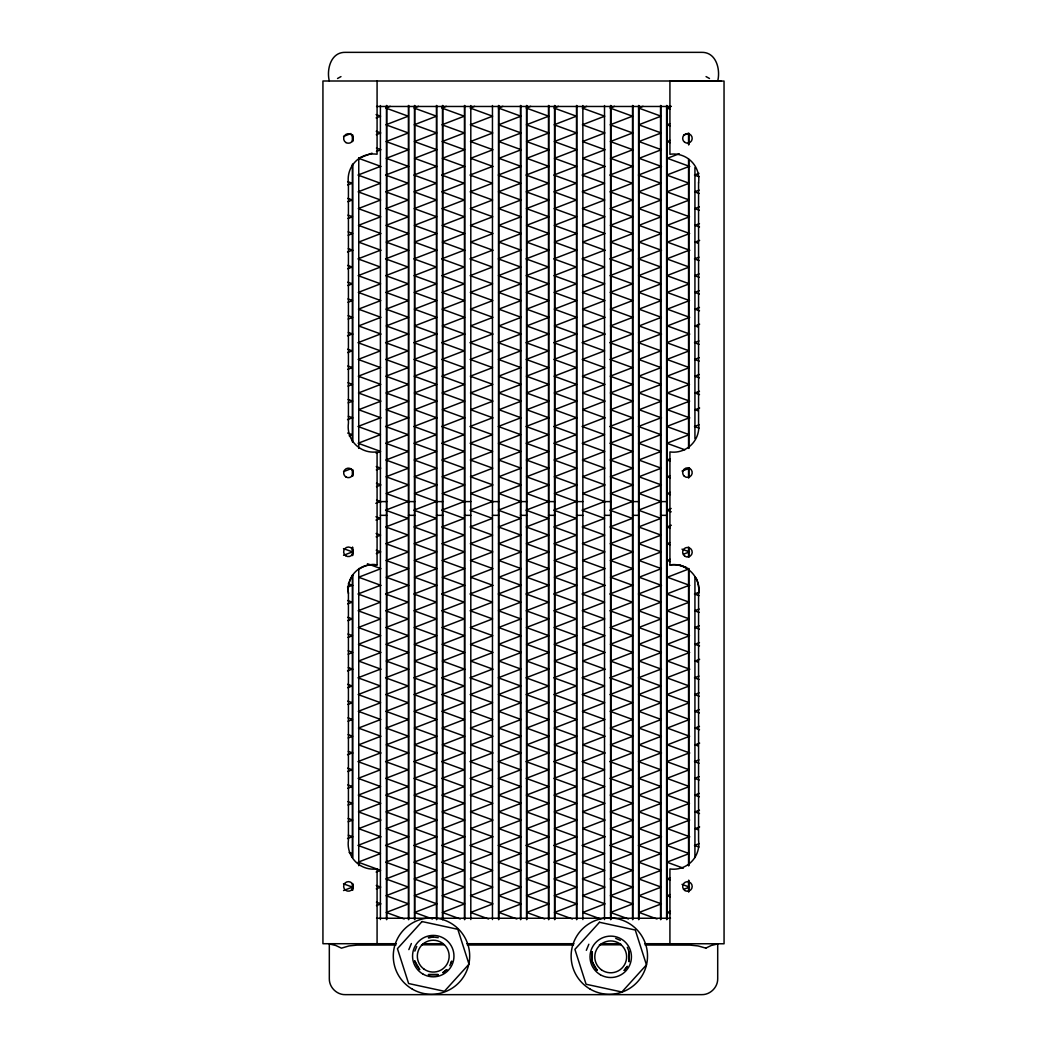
<?xml version="1.0" encoding="UTF-8"?>
<svg xmlns="http://www.w3.org/2000/svg" width="1047" height="1047" viewBox="0 0 1047 1047"><rect width="100%" height="100%" fill="white"/><g stroke="black" fill="none" stroke-linecap="round" stroke-linejoin="round"><path stroke-width="1.5" d="M592.262 951.919C590.665 958.437 592.537 965.543 597.209 970.373L592.262 961.722L592.288 951.841M408.853 949.616L411.379 943.53M450.747 963.397L451.702 961.094L449.778 965.7M586.32 950.336L588.846 944.237M414.821 951.121L416.745 946.527M340.969 76.601L337.54 78.499M390.23 106.31L385.78 108.037L408.212 116.191L385.937 124.789L408.369 132.956L386.094 141.554L408.526 149.721L386.251 158.319L408.696 166.486M376.135 117.918L380.585 116.191L376.095 114.568M418.512 106.31L414.062 108.037L436.494 116.191L414.219 124.789L436.651 132.956L414.376 141.554L436.821 149.721L414.547 158.319L436.979 166.486M343.547 136.398L350.981 133.532M446.297 106.31L441.847 108.037L464.279 116.191L442.004 124.789L464.436 132.956L442.161 141.554L464.606 149.721L442.331 158.319L464.763 166.486M376.292 134.683L380.742 132.956L376.253 131.32M474.618 106.31L470.155 108.037L492.587 116.191L470.312 124.789L492.757 132.956L470.483 141.554L492.915 149.721L470.64 158.319L493.072 166.486M371.999 153.163L358.637 158.319L381.069 166.486M376.449 151.435L380.912 149.721L376.423 148.085M502.9 106.31L498.437 108.037L520.883 116.191L498.608 124.789L521.04 132.956L498.765 141.554L521.197 149.721L498.922 158.319L521.354 166.486M530.685 106.31L526.222 108.037L548.667 116.191L526.392 124.789L548.824 132.956L526.549 141.554L548.981 149.721L526.706 158.319L549.152 166.486M380.257 166.486L357.982 175.071L380.427 183.238L358.153 191.837L380.585 200.003L358.31 208.602L380.742 216.768L358.467 225.354L380.912 233.52L358.637 242.119L381.069 250.285M347.683 184.966L352.145 183.238L347.656 181.615M558.417 106.31L553.968 108.037L576.4 116.191L554.125 124.789L576.57 132.956L554.295 141.554L576.727 149.721L554.452 158.319L576.884 166.486M407.885 166.486L385.61 175.071L408.055 183.238L385.78 191.837L408.212 200.003L385.937 208.602L408.369 216.768L386.094 225.354L408.526 233.52L386.251 242.119L408.696 250.285M586.713 106.31L582.25 108.037L604.682 116.191L582.407 124.789L604.852 132.956L582.577 141.554L605.009 149.721L582.734 158.319L605.166 166.486M436.167 166.486L413.892 175.071L436.337 183.238L414.062 191.837L436.494 200.003L414.219 208.602L436.651 216.768L414.376 225.354L436.821 233.52L414.547 242.119L436.979 250.285M347.84 201.718L352.302 200.003L347.813 198.367M614.497 106.31L610.035 108.037L632.48 116.191L610.205 124.789L632.637 132.956L610.362 141.554L632.794 149.721L610.519 158.319L632.964 166.486M463.965 166.486L441.69 175.071L464.122 183.238L441.847 191.837L464.279 200.003L442.004 208.602L464.436 216.768L442.161 225.354L464.606 233.52L442.331 242.119L464.763 250.285M348.01 218.483L352.459 216.768L347.97 215.132M643.054 106.31L638.605 108.037L661.037 116.191L638.762 124.789L661.207 132.956L638.932 141.554L661.364 149.721L639.089 158.319L661.521 166.486M492.273 166.486L469.998 175.071L492.43 183.238L470.155 191.837L492.587 200.003L470.312 208.602L492.757 216.768L470.483 225.354L492.915 233.52L470.64 242.119L493.072 250.285M671.336 106.31L666.887 108.037L669.884 109.124M520.555 166.486L498.28 175.071L520.712 183.238L498.437 191.837L520.883 200.003L498.608 208.602L521.04 216.768L498.765 225.354L521.197 233.52L498.922 242.119L521.354 250.285M348.167 235.248L352.617 233.52L348.141 231.897M548.34 166.486L526.065 175.071L548.497 183.238L526.222 191.837L548.667 200.003L526.392 208.602L548.824 216.768L526.549 225.354L548.981 233.52L526.706 242.119L549.152 250.285M670.015 123.651L667.044 124.789L670.041 125.876M347.525 252L351.975 250.285M576.086 166.486L553.811 175.071L576.243 183.238L553.968 191.837L576.4 200.003L554.125 208.602L576.57 216.768L554.295 225.354L576.727 233.52L554.452 242.119L576.884 250.285M380.257 250.285L357.982 258.884L380.427 267.05L358.153 275.649L380.585 283.816L358.31 292.401L380.742 300.568L358.467 309.166L380.912 317.333L358.637 325.931L381.069 334.098M670.185 140.403L667.214 141.554L670.198 142.641M683.547 135.246L687.997 133.532M604.368 166.486L582.093 175.071L604.525 183.238L582.25 191.837L604.682 200.003L582.407 208.602L604.852 216.768L582.577 225.354L605.009 233.52L582.734 242.119L605.166 250.285M347.683 268.765L352.145 267.05L347.656 265.415M407.885 250.285L385.61 258.884L408.055 267.05L385.78 275.649L408.212 283.816L385.937 292.401L408.369 300.568L386.094 309.166L408.526 317.333L386.251 325.931L408.696 334.098M632.152 166.486L609.878 175.071L632.309 183.238L610.035 191.837L632.48 200.003L610.205 208.602L632.637 216.768L610.362 225.354L632.794 233.52L610.519 242.119L632.964 250.285M679.254 153.726L667.371 158.319L689.803 166.486M436.167 250.285L413.892 258.884L436.337 267.05L414.062 275.649L436.494 283.816L414.219 292.401L436.651 300.568L414.376 309.166L436.821 317.333L414.547 325.931L436.979 334.098M347.84 285.53L352.302 283.816L347.813 282.18M660.722 166.486L638.448 175.071L660.879 183.238L638.605 191.837L661.037 200.003L638.762 208.602L661.207 216.768L638.932 225.354L661.364 233.52L639.089 242.119L661.521 250.285M463.965 250.285L441.69 258.884L464.122 267.05L441.847 275.649L464.279 283.816L442.004 292.401L464.436 300.568L442.161 309.166L464.606 317.333L442.331 325.931L464.763 334.098M689.005 166.486L666.73 175.071L689.162 183.238L666.887 191.837L689.319 200.003L667.044 208.602L689.489 216.768L667.214 225.354L689.646 233.52L667.371 242.119L689.803 250.285M348.01 302.295L352.459 300.568L347.97 298.932M492.273 250.285L469.998 258.884L492.43 267.05L470.155 275.649L492.587 283.816L470.312 292.401L492.757 300.568L470.483 309.166L492.915 317.333L470.64 325.931L493.072 334.098M698.964 173.357L694.514 175.071L699.003 176.707M520.555 250.285L498.28 258.884L520.712 267.05L498.437 275.649L520.883 283.816L498.608 292.401L521.04 300.568L498.765 309.166L521.197 317.333L498.922 325.931L521.354 334.098M348.167 319.047L352.617 317.333L348.141 315.697M699.134 190.122L694.671 191.837L699.16 193.473M548.34 250.285L526.065 258.884L548.497 267.05L526.222 275.649L548.667 283.816L526.392 292.401L548.824 300.568L526.549 309.166L548.981 317.333L526.706 325.931L549.152 334.098M347.525 335.812L351.975 334.098M576.086 250.285L553.811 258.884L576.243 267.05L553.968 275.649L576.4 283.816L554.125 292.401L576.57 300.568L554.295 309.166L576.727 317.333L554.452 325.931L576.884 334.098M699.291 206.874L694.842 208.602L699.317 210.238M380.257 334.098L357.982 342.683L380.427 350.85L358.153 359.448L380.585 367.615L358.31 376.213L380.742 384.38L358.467 392.978L380.912 401.132L358.637 409.73L381.069 417.897M604.368 250.285L582.093 258.884L604.525 267.05L582.25 275.649L604.682 283.816L582.407 292.401L604.852 300.568L582.577 309.166L605.009 317.333L582.734 325.931L605.166 334.098M347.683 352.577L352.145 350.85L347.656 349.227M407.885 334.098L385.61 342.683L408.055 350.85L385.78 359.448L408.212 367.615L385.937 376.213L408.369 384.38L386.094 392.978L408.526 401.132L386.251 409.73L408.696 417.897M699.448 223.639L694.999 225.354L699.488 226.99M632.152 250.285L609.878 258.884L632.309 267.05L610.035 275.649L632.48 283.816L610.205 292.401L632.637 300.568L610.362 309.166L632.794 317.333L610.519 325.931L632.964 334.098M436.167 334.098L413.892 342.683L436.337 350.85L414.062 359.448L436.494 367.615L414.219 376.213L436.651 384.38L414.376 392.978L436.821 401.132L414.547 409.73L436.979 417.897M347.84 369.329L352.302 367.615L347.813 365.979M660.722 250.285L638.448 258.884L660.879 267.05L638.605 275.649L661.037 283.816L638.762 292.401L661.207 300.568L638.932 309.166L661.364 317.333L639.089 325.931L661.521 334.098M699.618 240.404L695.156 242.119L698.153 243.205M463.965 334.098L441.69 342.683L464.122 350.85L441.847 359.448L464.279 367.615L442.004 376.213L464.436 384.38L442.161 392.978L464.606 401.132L442.331 409.73L464.763 417.897M689.005 250.285L666.73 258.884L689.162 267.05L666.887 275.649L689.319 283.816L667.044 292.401L689.489 300.568L667.214 309.166L689.646 317.333L667.371 325.931L689.803 334.098M348.01 386.094L352.459 384.38L347.97 382.744M492.273 334.098L469.998 342.683L492.43 350.85L470.155 359.448L492.587 367.615L470.312 376.213L492.757 384.38L470.483 392.978L492.915 401.132L470.64 409.73L493.072 417.897M698.964 257.169L694.514 258.884L699.003 260.52M520.555 334.098L498.28 342.683L520.712 350.85L498.437 359.448L520.883 367.615L498.608 376.213L521.04 384.38L498.765 392.978L521.197 401.132L498.922 409.73L521.354 417.897M348.167 402.859L352.617 401.132L348.141 399.509M699.134 273.921L694.671 275.649L699.16 277.272M548.34 334.098L526.065 342.683L548.497 350.85L526.222 359.448L548.667 367.615L526.392 376.213L548.824 384.38L526.549 392.978L548.981 401.132L526.706 409.73L549.152 417.897M347.525 419.625L351.975 417.897M576.086 334.098L553.811 342.683L576.243 350.85L553.968 359.448L576.4 367.615L554.125 376.213L576.57 384.38L554.295 392.978L576.727 401.132L554.452 409.73L576.884 417.897M699.291 290.686L694.842 292.401L699.317 294.037M380.257 417.897L357.982 426.495L380.427 434.662L358.153 443.261L380.585 451.427L376.135 453.142M604.368 334.098L582.093 342.683L604.525 350.85L582.25 359.448L604.682 367.615L582.407 376.213L604.852 384.38L582.577 392.978L605.009 401.132L582.734 409.73L605.166 417.897M349.175 435.801L352.145 434.662L347.656 433.026M407.885 417.897L385.61 426.495L408.055 434.662L385.78 443.261L408.212 451.427L385.937 460.013L408.369 468.179L386.094 476.778L408.526 484.944L386.251 493.543L408.696 501.709M699.448 307.452L694.999 309.166L699.488 310.802M632.152 334.098L609.878 342.683L632.309 350.85L610.035 359.448L632.48 367.615L610.205 376.213L632.637 384.38L610.362 392.978L632.794 401.132L610.519 409.73L632.964 417.897M436.167 417.897L413.892 426.495L436.337 434.662L414.062 443.261L436.494 451.427L414.219 460.013L436.651 468.179L414.376 476.778L436.821 484.944L414.547 493.543L436.979 501.709M660.722 334.098L638.448 342.683L660.879 350.85L638.605 359.448L661.037 367.615L638.762 376.213L661.207 384.38L638.932 392.978L661.364 401.132L639.089 409.73L661.521 417.897M699.618 324.204L695.156 325.931L698.153 327.017M463.965 417.897L441.69 426.495L464.122 434.662L441.847 443.261L464.279 451.427L442.004 460.013L464.436 468.179L442.161 476.778L464.606 484.944L442.331 493.543L464.763 501.709M689.005 334.098L666.73 342.683L689.162 350.85L666.887 359.448L689.319 367.615L667.044 376.213L689.489 384.38L667.214 392.978L689.646 401.132L667.371 409.73L689.803 417.897M343.547 471.621L350.981 468.755M492.273 417.897L469.998 426.495L492.43 434.662L470.155 443.261L492.587 451.427L470.312 460.013L492.757 468.179L470.483 476.778L492.915 484.944L470.64 493.543L493.072 501.709M698.964 340.969L694.514 342.683L699.003 344.319M376.292 469.907L380.742 468.179L376.253 466.556M520.555 417.897L498.28 426.495L520.712 434.662L498.437 443.261L520.883 451.427L498.608 460.013L521.04 468.179L498.765 476.778L521.197 484.944L498.922 493.543L521.354 501.709M699.134 357.734L694.671 359.448L699.16 361.084M548.34 417.897L526.065 426.495L548.497 434.662L526.222 443.261L548.667 451.427L526.392 460.013L548.824 468.179L526.549 476.778L548.981 484.944L526.706 493.543L549.152 501.709M376.449 486.659L380.912 484.944L376.423 483.308M576.086 417.897L553.811 426.495L576.243 434.662L553.968 443.261L576.4 451.427L554.125 460.013L576.57 468.179L554.295 476.778L576.727 484.944L554.452 493.543L576.884 501.709M699.291 374.486L694.842 376.213L699.317 377.849M375.808 503.319L380.257 501.605M604.368 417.897L582.093 426.495L604.525 434.662L582.25 443.261L604.682 451.427L582.407 460.013L604.852 468.179L582.577 476.778L605.009 484.944L582.734 493.543L605.166 501.709M407.885 501.605L385.61 510.19L408.055 518.357L385.78 526.955L408.212 535.122L385.937 543.72L408.369 551.887L386.094 560.472L408.526 568.639L386.251 577.237L408.696 585.404M699.448 391.251L694.999 392.978L699.488 394.601M632.152 417.897L609.878 426.495L632.309 434.662L610.035 443.261L632.48 451.427L610.205 460.013L632.637 468.179L610.362 476.778L632.794 484.944L610.519 493.543L632.964 501.709M375.965 520.084L380.427 518.357L375.938 516.721M436.167 501.605L413.892 510.19L436.337 518.357L414.062 526.955L436.494 535.122L414.219 543.72L436.651 551.887L414.376 560.472L436.821 568.639L414.547 577.237L436.979 585.404M660.722 417.897L638.448 426.495L660.879 434.662L638.605 443.261L661.037 451.427L638.762 460.013L661.207 468.179L638.932 476.778L661.364 484.944L639.089 493.543L661.521 501.709M699.618 408.016L695.156 409.73L698.153 410.817M463.965 501.605L441.69 510.19L464.122 518.357L441.847 526.955L464.279 535.122L442.004 543.72L464.436 551.887L442.161 560.472L464.606 568.639L442.331 577.237L464.763 585.404M376.135 536.836L380.585 535.122L376.095 533.486M689.005 417.897L666.73 426.495L689.162 434.662L666.887 443.261L684.843 449.791M343.547 555.316L352.459 551.887L343.481 548.615M492.273 501.605L469.998 510.19L492.43 518.357L470.155 526.955L492.587 535.122L470.312 543.72L492.757 551.887L470.483 560.472L492.915 568.639L470.64 577.237L493.072 585.404M698.964 424.781L694.514 426.495L699.003 428.131M376.292 553.601L380.742 551.887L376.253 550.251M548.34 501.605L526.065 510.19L548.497 518.357L526.222 526.955L548.667 535.122L526.392 543.72L548.824 551.887L526.549 560.472L548.981 568.639L526.706 577.237L549.152 585.404M670.015 458.874L667.044 460.013L670.041 461.112M347.525 587.118L351.975 585.404M576.086 501.605L553.811 510.19L576.243 518.357L553.968 526.955L576.4 535.122L554.125 543.72L576.57 551.887L554.295 560.472L576.727 568.639L554.452 577.237L576.884 585.404M380.257 585.404L357.982 594.002L380.427 602.169L358.153 610.767L380.585 618.921L358.31 627.519L380.742 635.686L358.467 644.285L380.912 652.451L358.637 661.05L381.069 669.216M670.185 475.639L667.214 476.778L670.198 477.864M682.055 471.045L689.489 468.179M604.368 501.605L582.093 510.19L604.525 518.357L582.25 526.955L604.682 535.122L582.407 543.72L604.852 551.887L582.577 560.472L605.009 568.639L582.734 577.237L605.166 585.404M347.683 603.883L352.145 602.169L347.656 600.533M407.885 585.404L385.61 594.002L408.055 602.169L385.78 610.767L408.212 618.921L385.937 627.519L408.369 635.686L386.094 644.285L408.526 652.451L386.251 661.05L408.696 669.216M632.152 501.605L609.878 510.19L632.309 518.357L610.035 526.955L632.48 535.122L610.205 543.72L632.637 551.887L610.362 560.472L632.794 568.639L610.519 577.237L632.964 585.404M670.342 492.391L667.371 493.543L670.368 494.629M436.167 585.404L413.892 594.002L436.337 602.169L414.062 610.767L436.494 618.921L414.219 627.519L436.651 635.686L414.376 644.285L436.821 652.451L414.547 661.05L436.979 669.216M347.84 620.649L352.302 618.921L347.813 617.298M660.722 501.605L638.448 510.19L660.879 518.357L638.605 526.955L661.037 535.122L638.762 543.72L661.207 551.887L638.932 560.472L661.364 568.639L639.089 577.237L661.521 585.404M463.965 585.404L441.69 594.002L464.122 602.169L441.847 610.767L464.279 618.921L442.004 627.519L464.436 635.686L442.161 644.285L464.606 652.451L442.331 661.05L464.763 669.216M671.179 508.476L666.73 510.19L671.219 511.826M348.01 637.414L352.459 635.686L347.97 634.05M492.273 585.404L469.998 594.002L492.43 602.169L470.155 610.767L492.587 618.921L470.312 627.519L492.757 635.686L470.483 644.285L492.915 652.451L470.64 661.05L493.072 669.216M671.336 525.241L666.887 526.955L669.884 528.041M520.555 585.404L498.28 594.002L520.712 602.169L498.437 610.767L520.883 618.921L498.608 627.519L521.04 635.686L498.765 644.285L521.197 652.451L498.922 661.05L521.354 669.216M348.167 654.166L352.617 652.451L348.141 650.815M548.34 585.404L526.065 594.002L548.497 602.169L526.222 610.767L548.667 618.921L526.392 627.519L548.824 635.686L526.549 644.285L548.981 652.451L526.706 661.05L549.152 669.216M670.015 542.568L667.044 543.72L670.041 544.806M347.525 670.931L351.975 669.216M576.086 585.404L553.811 594.002L576.243 602.169L553.968 610.767L576.4 618.921L554.125 627.519L576.57 635.686L554.295 644.285L576.727 652.451L554.452 661.05L576.884 669.216M380.257 669.216L357.982 677.802L380.427 685.968L358.153 694.567L380.585 702.733L358.31 711.332L380.742 719.498L358.467 728.084L380.912 736.25L358.637 744.849L381.069 753.015M670.185 559.334L667.214 560.472L670.198 561.572M683.547 554.177L689.489 551.887L682.003 549.165M604.368 585.404L582.093 594.002L604.525 602.169L582.25 610.767L604.682 618.921L582.407 627.519L604.852 635.686L582.577 644.285L605.009 652.451L582.734 661.05L605.166 669.216M347.683 687.696L352.145 685.968L347.656 684.332M407.885 669.216L385.61 677.802L408.055 685.968L385.78 694.567L408.212 702.733L385.937 711.332L408.369 719.498L386.094 728.084L408.526 736.25L386.251 744.849L408.696 753.015M632.152 585.404L609.878 594.002L632.309 602.169L610.035 610.767L632.48 618.921L610.205 627.519L632.637 635.686L610.362 644.285L632.794 652.451L610.519 661.05L632.964 669.216M688.154 569.215L667.371 577.237L689.803 585.404M436.167 669.216L413.892 677.802L436.337 685.968L414.062 694.567L436.494 702.733L414.219 711.332L436.651 719.498L414.376 728.084L436.821 736.25L414.547 744.849L436.979 753.015M347.84 704.448L352.302 702.733L347.813 701.097M660.722 585.404L638.448 594.002L660.879 602.169L638.605 610.767L661.037 618.921L638.762 627.519L661.207 635.686L638.932 644.285L661.364 652.451L639.089 661.05L661.521 669.216M463.965 669.216L441.69 677.802L464.122 685.968L441.847 694.567L464.279 702.733L442.004 711.332L464.436 719.498L442.161 728.084L464.606 736.25L442.331 744.849L464.763 753.015M689.005 585.404L666.73 594.002L689.162 602.169L666.887 610.767L689.319 618.921L667.044 627.519L689.489 635.686L667.214 644.285L689.646 652.451L667.371 661.05L689.803 669.216M348.01 721.213L352.459 719.498L347.97 717.862M492.273 669.216L469.998 677.802L492.43 685.968L470.155 694.567L492.587 702.733L470.312 711.332L492.757 719.498L470.483 728.084L492.915 736.25L470.64 744.849L493.072 753.015M698.964 592.275L694.514 594.002L699.003 595.638M520.555 669.216L498.28 677.802L520.712 685.968L498.437 694.567L520.883 702.733L498.608 711.332L521.04 719.498L498.765 728.084L521.197 736.25L498.922 744.849L521.354 753.015M348.167 737.978L352.617 736.25L348.141 734.628M699.134 609.04L694.671 610.767L699.16 612.39M548.34 669.216L526.065 677.802L548.497 685.968L526.222 694.567L548.667 702.733L526.392 711.332L548.824 719.498L526.549 728.084L548.981 736.25L526.706 744.849L549.152 753.015M347.525 754.73L351.975 753.015M576.086 669.216L553.811 677.802L576.243 685.968L553.968 694.567L576.4 702.733L554.125 711.332L576.57 719.498L554.295 728.084L576.727 736.25L554.452 744.849L576.884 753.015M699.291 625.805L694.842 627.519L699.317 629.155M380.257 753.015L357.982 761.614L380.427 769.781L358.153 778.379L380.585 786.546L358.31 795.131L380.742 803.298L358.467 811.896L380.912 820.063L358.637 828.661L381.069 836.828M604.368 669.216L582.093 677.802L604.525 685.968L582.25 694.567L604.682 702.733L582.407 711.332L604.852 719.498L582.577 728.084L605.009 736.25L582.734 744.849L605.166 753.015M347.683 771.495L352.145 769.781L347.656 768.145M407.885 753.015L385.61 761.614L408.055 769.781L385.78 778.379L408.212 786.546L385.937 795.131L408.369 803.298L386.094 811.896L408.526 820.063L386.251 828.661L408.696 836.828M699.448 642.57L694.999 644.285L699.488 645.92M632.152 669.216L609.878 677.802L632.309 685.968L610.035 694.567L632.48 702.733L610.205 711.332L632.637 719.498L610.362 728.084L632.794 736.25L610.519 744.849L632.964 753.015M436.167 753.015L413.892 761.614L436.337 769.781L414.062 778.379L436.494 786.546L414.219 795.131L436.651 803.298L414.376 811.896L436.821 820.063L414.547 828.661L436.979 836.828M347.84 788.26L352.302 786.546L347.813 784.91M660.722 669.216L638.448 677.802L660.879 685.968L638.605 694.567L661.037 702.733L638.762 711.332L661.207 719.498L638.932 728.084L661.364 736.25L639.089 744.849L661.521 753.015M699.618 659.322L695.156 661.05L698.153 662.136M463.965 753.015L441.69 761.614L464.122 769.781L441.847 778.379L464.279 786.546L442.004 795.131L464.436 803.298L442.161 811.896L464.606 820.063L442.331 828.661L464.763 836.828M689.005 669.216L666.73 677.802L689.162 685.968L666.887 694.567L689.319 702.733L667.044 711.332L689.489 719.498L667.214 728.084L689.646 736.25L667.371 744.849L689.803 753.015M348.01 805.025L352.459 803.298L347.97 801.662M492.273 753.015L469.998 761.614L492.43 769.781L470.155 778.379L492.587 786.546L470.312 795.131L492.757 803.298L470.483 811.896L492.915 820.063L470.64 828.661L493.072 836.828M698.964 676.087L694.514 677.802L699.003 679.438M520.555 753.015L498.28 761.614L520.712 769.781L498.437 778.379L520.883 786.546L498.608 795.131L521.04 803.298L498.765 811.896L521.197 820.063L498.922 828.661L521.354 836.828M348.167 821.777L352.617 820.063L348.141 818.427M699.134 692.852L694.671 694.567L699.16 696.203M548.34 753.015L526.065 761.614L548.497 769.781L526.222 778.379L548.667 786.546L526.392 795.131L548.824 803.298L526.549 811.896L548.981 820.063L526.706 828.661L549.152 836.828M347.525 838.542L351.975 836.828M576.086 753.015L553.811 761.614L576.243 769.781L553.968 778.379L576.4 786.546L554.125 795.131L576.57 803.298L554.295 811.896L576.727 820.063L554.452 828.661L576.884 836.828M699.291 709.604L694.842 711.332L699.317 712.968M380.257 836.828L357.982 845.413L380.427 853.58L358.153 862.178L380.585 870.345L376.135 872.059M604.368 753.015L582.093 761.614L604.525 769.781L582.25 778.379L604.682 786.546L582.407 795.131L604.852 803.298L582.577 811.896L605.009 820.063L582.734 828.661L605.166 836.828M407.885 836.828L385.61 845.413L408.055 853.58L385.78 862.178L408.212 870.345L385.937 878.943L408.369 887.11L386.094 895.709L408.526 903.862L386.251 912.461L404.207 918.991M699.448 726.369L694.999 728.084L699.488 729.72M632.152 753.015L609.878 761.614L632.309 769.781L610.035 778.379L632.48 786.546L610.205 795.131L632.637 803.298L610.362 811.896L632.794 820.063L610.519 828.661L632.964 836.828M436.167 836.828L413.892 845.413L436.337 853.58L414.062 862.178L436.494 870.345L414.219 878.943L436.651 887.11L414.376 895.709L436.821 903.862L414.547 912.461L432.49 918.991M660.722 753.015L638.448 761.614L660.879 769.781L638.605 778.379L661.037 786.546L638.762 795.131L661.207 803.298L638.932 811.896L661.364 820.063L639.089 828.661L661.521 836.828M699.618 743.134L695.156 744.849L698.153 745.935M463.965 836.828L441.69 845.413L464.122 853.58L441.847 862.178L464.279 870.345L442.004 878.943L464.436 887.11L442.161 895.709L464.606 903.862L442.331 912.461L460.274 918.991M689.005 753.015L666.73 761.614L689.162 769.781L666.887 778.379L689.319 786.546L667.044 795.131L689.489 803.298L667.214 811.896L689.646 820.063L667.371 828.661L689.803 836.828M343.547 890.539L352.459 887.11L343.481 883.838M492.273 836.828L469.998 845.413L492.43 853.58L470.155 862.178L492.587 870.345L470.312 878.943L492.757 887.11L470.483 895.709L492.915 903.862L470.64 912.461L488.583 918.991M698.964 759.9L694.514 761.614L699.003 763.25M376.292 888.824L380.742 887.11L376.253 885.474M520.555 836.828L498.28 845.413L520.712 853.58L498.437 862.178L520.883 870.345L498.608 878.943L521.04 887.11L498.765 895.709L521.197 903.862L498.922 912.461L516.878 918.991M699.134 776.652L694.671 778.379L699.16 780.002M548.34 836.828L526.065 845.413L548.497 853.58L526.222 862.178L548.667 870.345L526.392 878.943L548.824 887.11L526.549 895.709L548.981 903.862L526.706 912.461L544.662 918.991M376.449 905.59L380.912 903.862L376.423 902.239M576.086 836.828L553.811 845.413L576.243 853.58L553.968 862.178L576.4 870.345L554.125 878.943L576.57 887.11L554.295 895.709L576.727 903.862L554.452 912.461L572.395 918.991M699.291 793.417L694.842 795.131L699.317 796.767M604.368 836.828L582.093 845.413L604.525 853.58L582.25 862.178L604.682 870.345L582.407 878.943L604.852 887.11L582.577 895.709L605.009 903.862L582.734 912.461L600.677 918.991M699.448 810.182L694.999 811.896L699.488 813.532M632.152 836.828L609.878 845.413L632.309 853.58L610.035 862.178L632.48 870.345L610.205 878.943L632.637 887.11L610.362 895.709L632.794 903.862L610.519 912.461L628.475 918.991M660.722 836.828L638.448 845.413L660.879 853.58L638.605 862.178L661.037 870.345L638.762 878.943L661.207 887.11L638.932 895.709L661.364 903.862L639.089 912.461L657.032 918.991M699.618 826.934L695.156 828.661L698.153 829.748M689.005 836.828L666.73 845.413L689.162 853.58L666.887 862.178L683.338 868.172M698.964 843.699L694.514 845.413L699.003 847.049M670.015 877.792L667.044 878.943L670.041 880.03M670.185 894.557L667.214 895.709L670.198 896.795M683.547 889.4L689.489 887.11L682.003 884.388M670.342 911.322L667.371 912.461L670.368 913.547M395.923 945.022L357.001 945.114L348.978 945.925L341.453 948.163L335.721 945.467L329.321 943.923L329.321 978.736C329.138 987.242 336.728 994.833 345.235 994.65L701.791 994.65C710.298 994.833 717.876 987.242 717.705 978.736L717.705 943.923L711.293 945.467L705.77 948.15M705.861 948.124L698.048 945.925L690.025 945.114L645.161 945.022M433.249 937.052L428.302 937.706L433.314 937.013L438.248 937.68M438.196 974.6L428.302 974.6L438.17 974.574M720.886 80.999L322.934 80.999L322.934 943.713L396.368 943.713M376.554 106.467L670.473 106.467M380.401 501.605L386.775 501.605M408.422 501.605L414.782 501.605M436.429 501.605L442.802 501.605M464.449 501.605L470.81 501.605M492.456 501.605L498.83 501.605M526.837 501.605L520.477 501.605L498.28 510.19L520.712 518.357L498.437 526.955L520.883 535.122L498.608 543.72L521.04 551.887L498.765 560.472L521.197 568.639L498.922 577.237L521.354 585.404M548.484 501.605L554.858 501.605M576.504 501.605L582.865 501.605M604.512 501.605L610.885 501.605M632.532 501.605L638.892 501.605M660.552 501.605L666.913 501.605M380.401 515.333L386.775 515.333M408.422 515.333L414.782 515.333M436.429 515.333L442.802 515.333M464.449 515.333L470.81 515.333M492.456 515.333L498.83 515.333M520.477 515.333L526.837 515.333M548.484 515.333L554.858 515.333M576.504 515.333L582.865 515.333M604.512 515.333L610.885 515.333M632.532 515.333L638.892 515.333M660.552 515.333L666.913 515.333M376.554 918.245L670.473 918.245M423.158 943.713L442.737 943.713M466.74 943.713L574.005 943.713M601.017 943.713L620.596 943.713M644.638 943.713L724.066 943.779L724.04 81.064L669.923 81.064L669.923 154.275A25.259 25.259 0 0 1 698.571 182.859M421.535 944.813L444.373 944.813M599.381 944.813L620.596 944.813M467.342 945.022L573.442 945.022M348.298 248.649L352.787 250.285M348.298 332.462L352.787 334.098M348.298 416.261L352.787 417.897M679.176 564.83L686.649 567.553M376.58 500.073L381.069 501.709M367.445 563.744L380.912 568.639L358.637 577.237L381.069 585.404M348.298 583.768L352.787 585.404M348.298 667.58L352.787 669.216M348.298 751.38L352.787 753.015M348.298 835.192L352.787 836.828M349.148 852.494L352.145 853.58M615.715 938.387L620.321 940.311M709.486 78.499L706.058 76.601M627.297 947.313L629.182 951.919L629.168 961.813L629.155 951.919M717.705 80.999C720.624 69.521 716.24 52.101 701.791 52.35L345.235 52.35C330.787 52.101 326.402 69.521 329.321 80.999M698.571 182.793L698.571 423.276A25.324 25.324 0 0 1 669.923 451.924L669.923 564.948A25.324 25.324 0 0 1 698.571 593.597M694.933 167.572L694.933 438.588M694.933 576.701L694.933 857.519M688.874 133.283L688.874 144.722M688.874 159.406L688.874 448.391M688.874 467.983L688.874 477.772M688.874 547.306L688.874 557.109M688.874 568.534L688.874 865.686M688.874 880.37L688.874 891.808M688.56 133.283L688.56 144.722M688.56 159.406L688.56 448.391M688.56 467.983L688.56 477.772M688.56 547.306L688.56 557.109M688.56 568.534L688.56 865.686M688.56 880.37L688.56 891.808M669.923 943.779L669.923 868.958A25.324 25.324 0 0 0 698.571 840.309L698.571 593.243A24.814 24.814 0 0 0 696.124 578.036M666.913 105.538L666.913 919.554M666.599 105.538L666.599 919.554M660.866 105.538L660.866 919.554M660.552 105.538L660.552 919.554M638.892 105.538L638.892 919.554M638.578 105.538L638.578 919.554M632.846 105.538L632.846 919.554M632.532 105.538L632.532 919.554M610.885 105.538L610.885 919.554M610.571 105.538L610.571 919.554M604.512 105.538L604.512 919.554M582.865 105.538L582.865 919.554M576.818 105.538L576.818 919.554M576.504 105.538L576.504 919.554M554.858 105.538L554.858 919.554M554.544 105.538L554.544 919.554M548.811 105.538L548.811 919.554M548.484 105.538L548.484 919.554M526.837 105.538L526.837 919.554M526.523 105.538L526.523 919.554M520.791 105.538L520.791 919.554M520.477 105.538L520.477 919.554M498.83 105.538L498.83 919.554M498.503 105.538L498.503 919.554M492.456 105.538L492.456 919.554M470.81 105.538L470.81 919.554M464.763 105.538L464.763 919.554M464.449 105.538L464.449 919.554M442.802 105.538L442.802 919.554M442.475 105.538L442.475 919.554M436.756 105.538L436.756 919.554M436.429 105.538L436.429 919.554M414.782 105.538L414.782 919.554M414.468 105.538L414.468 919.554M408.736 105.538L408.736 919.554M408.422 105.538L408.422 919.554M386.775 105.538L386.775 919.554M386.448 105.538L386.448 919.554M380.401 105.538L380.401 919.554M377.077 80.999L377.077 154.223A25.324 25.324 0 0 0 348.429 182.872M377.077 943.713L377.077 868.905A25.324 25.324 0 0 1 348.429 840.257L348.429 593.191A24.814 24.814 0 0 1 377.077 564.883L377.077 451.872A25.324 25.324 0 0 1 348.429 423.224L348.429 182.741M358.755 157.783L358.755 448.391M358.755 568.534L358.755 865.686M352.708 134.919L352.708 141.45M352.708 164.314L352.708 441.86M352.708 469.619L352.708 476.149M352.708 547.306L352.708 555.473M352.708 575.065L352.708 857.519M352.708 883.642L352.708 890.172M352.394 134.919L352.394 141.45M352.394 164.314L352.394 441.86M352.394 469.619L352.394 476.149M352.394 547.306L352.394 555.473M352.394 575.065L352.394 857.519M352.394 883.642L352.394 890.172M348.429 593.531A25.324 25.324 0 0 1 353.048 575.012M358.558 569.503A25.324 25.324 0 0 1 377.077 564.883M669.923 564.948A24.814 24.814 0 0 1 676.427 564.713M677.723 564.87A24.814 24.814 0 0 1 688.507 569.228M414.808 961.015L416.706 965.7L419.742 969.666L414.808 961.015M627.245 966.42L624.221 970.373L627.245 966.42M422.033 921.556L397.441 948.674L408.618 983.526L444.399 991.287L469.004 964.169L457.814 929.304L422.033 921.556M599.499 922.276L574.895 949.38L586.084 984.245L621.866 991.993L646.457 964.876L635.28 930.024L599.499 922.276M446.755 969.666L442.802 972.702L446.742 969.653M345.445 890.146A4.777 4.777 0 0 0 353.14 887.123A4.777 4.777 0 0 0 346.675 881.967A4.777 4.777 0 0 0 345.445 890.146M345.641 555.695A4.777 4.777 0 0 0 353.179 552.279A4.777 4.777 0 0 0 346.452 547.463A4.777 4.777 0 0 0 345.641 555.695M346.034 477.039A4.777 4.777 0 0 0 353.192 472.904A4.777 4.777 0 0 0 346.034 468.768A4.777 4.777 0 0 0 346.034 477.039M346.034 142.614A4.777 4.777 0 0 0 353.192 138.479A4.777 4.777 0 0 0 346.034 134.343A4.777 4.777 0 0 0 346.034 142.614M684.62 142.222A4.777 4.777 0 0 0 692.185 138.858A4.777 4.777 0 0 0 685.497 134.003A4.777 4.777 0 0 0 684.62 142.222M684.764 556.166A4.777 4.777 0 0 0 692.198 552.554A4.777 4.777 0 0 0 685.353 547.908A4.777 4.777 0 0 0 684.764 556.166M685 890.578A4.777 4.777 0 0 0 692.211 886.534A4.777 4.777 0 0 0 685.104 882.307A4.777 4.777 0 0 0 685 890.578M684.306 476.228A4.777 4.777 0 0 0 692.119 473.532A4.777 4.777 0 0 0 685.877 468.114A4.777 4.777 0 0 0 684.306 476.228M590.22 989.166A38.202 38.202 0 0 0 647.517 956.081A38.202 38.202 0 0 0 590.22 923.009A38.202 38.202 0 0 0 590.22 989.166M412.374 989.166A38.202 38.202 0 0 0 469.684 956.081A38.202 38.202 0 0 0 412.374 923.009A38.202 38.202 0 0 0 412.374 989.166M423.956 969.077A15.914 15.914 0 0 0 449.084 957.743A15.914 15.914 0 0 0 426.705 941.646A15.914 15.914 0 0 0 423.956 969.077M422.87 974.024A20.704 20.704 0 0 0 453.966 956.16A20.704 20.704 0 0 0 422.949 938.151A20.704 20.704 0 0 0 422.87 974.024M601.423 969.797A15.914 15.914 0 0 0 626.551 958.45A15.914 15.914 0 0 0 604.158 942.352A15.914 15.914 0 0 0 601.423 969.797M600.337 974.731A20.704 20.704 0 0 0 631.433 956.879A20.704 20.704 0 0 0 600.415 938.871A20.704 20.704 0 0 0 600.337 974.731"/></g></svg>
